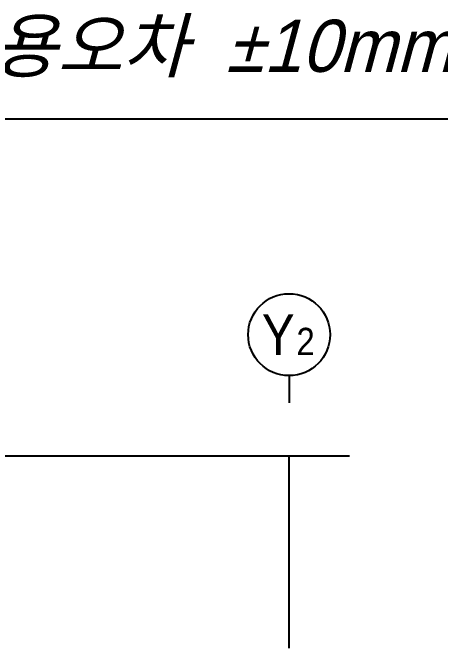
# Model space of a CAD drawing. Header units: millimetres. Extents: x 5544 to 245194, y -610088 to 30375.
# Drawn here: x 97943 to 103419, y -2346 to 5802 of the extents above; entities that cross this region are included whole.
import ezdxf
from ezdxf.enums import TextEntityAlignment as Align
from ezdxf.lldxf.tags import DXFTag

# ---------------------------------------------------------------- set-up
doc = ezdxf.new("R2010")
doc.units = ezdxf.units.MM
for name, color, linetype in [('0-중심선', 1, 'CENTER'), ('0HL', 6, 'Continuous'), ('4', 4, 'Continuous')]:
    doc.layers.add(name, color=color, linetype=linetype)
doc.styles.add('ROMAND', font='gulim.ttc', dxfattribs={"oblique": 15})
doc.styles.add('돋움체', font='BareunDotum1.ttf')
tags = doc.linetypes.add('CENTER', pattern=[2, 1.25, -0.25, 0.25, -0.25]).pattern_tags.tags
tags[10:11] = [DXFTag(74, 4), DXFTag(75, 0), DXFTag(340, '0'), DXFTag(46, 1.0), DXFTag(50, 0.0), DXFTag(44, 0.0), DXFTag(45, 0.0)]
tags[8:9] = [DXFTag(74, 4), DXFTag(75, 0), DXFTag(340, '0'), DXFTag(46, 1.0), DXFTag(50, 0.0), DXFTag(44, 0.0), DXFTag(45, 0.0)]
tags[6:7] = [DXFTag(74, 4), DXFTag(75, 0), DXFTag(340, '0'), DXFTag(46, 1.0), DXFTag(50, 0.0), DXFTag(44, 0.0), DXFTag(45, 0.0)]
tags[4:5] = [DXFTag(74, 4), DXFTag(75, 0), DXFTag(340, '0'), DXFTag(46, 1.0), DXFTag(50, 0.0), DXFTag(44, 0.0), DXFTag(45, 0.0)]
tags = doc.linetypes.add('PHANTOM', pattern=[2.5, 1.25, -0.25, 0.25, -0.25, 0.25, -0.25]).pattern_tags.tags
tags[14:15] = [DXFTag(74, 4), DXFTag(75, 0), DXFTag(340, '0'), DXFTag(46, 1.0), DXFTag(50, 0.0), DXFTag(44, 0.0), DXFTag(45, 0.0)]
tags[12:13] = [DXFTag(74, 4), DXFTag(75, 0), DXFTag(340, '0'), DXFTag(46, 1.0), DXFTag(50, 0.0), DXFTag(44, 0.0), DXFTag(45, 0.0)]
tags[10:11] = [DXFTag(74, 4), DXFTag(75, 0), DXFTag(340, '0'), DXFTag(46, 1.0), DXFTag(50, 0.0), DXFTag(44, 0.0), DXFTag(45, 0.0)]
tags[8:9] = [DXFTag(74, 4), DXFTag(75, 0), DXFTag(340, '0'), DXFTag(46, 1.0), DXFTag(50, 0.0), DXFTag(44, 0.0), DXFTag(45, 0.0)]
tags[6:7] = [DXFTag(74, 4), DXFTag(75, 0), DXFTag(340, '0'), DXFTag(46, 1.0), DXFTag(50, 0.0), DXFTag(44, 0.0), DXFTag(45, 0.0)]
tags[4:5] = [DXFTag(74, 4), DXFTag(75, 0), DXFTag(340, '0'), DXFTag(46, 1.0), DXFTag(50, 0.0), DXFTag(44, 0.0), DXFTag(45, 0.0)]

msp = doc.modelspace()

# ---------------------------------------------------------------- linework, layer by layer
at = {"layer": '0-중심선', "ltscale": 600}
msp.add_line((101483.3, -2346), (101483.3, 122.5), dxfattribs=at)
at = {"layer": '0HL', "linetype": 'PHANTOM', "ltscale": 600}
msp.add_line((89138, 122.5), (102256.6, 122.5), dxfattribs=at)
at = {"layer": '4'}
msp.add_line((87463.1, 4442.1), (118128.5, 4442.1), dxfattribs=at)
at = {"layer": 'Defpoints'}
msp.add_line((101483.3, 1149.8), (101483.3, 799.8), dxfattribs=at)
msp.add_circle((101483.3, 1674.8), 525, dxfattribs=at)

# ---------------------------------------------------------------- texts
at = {"style": 'ROMAND', "oblique": 15}
msp.add_text('3. 출입구 상세도  (건축 허용오차  %%P10mm)', height=667.938, dxfattribs=at).set_placement((87898.8, 5044.3))
at = {"layer": 'Defpoints', "style": '돋움체', "width": 0.9}
for s, height, p in [('Y', 525, (101344.1, 1674.8)), ('2', 350, (101694.1, 1587.3))]:
    msp.add_text(s, height=height, dxfattribs=at).set_placement(p, align=Align.MIDDLE_CENTER)

doc.saveas('drawing.dxf')
